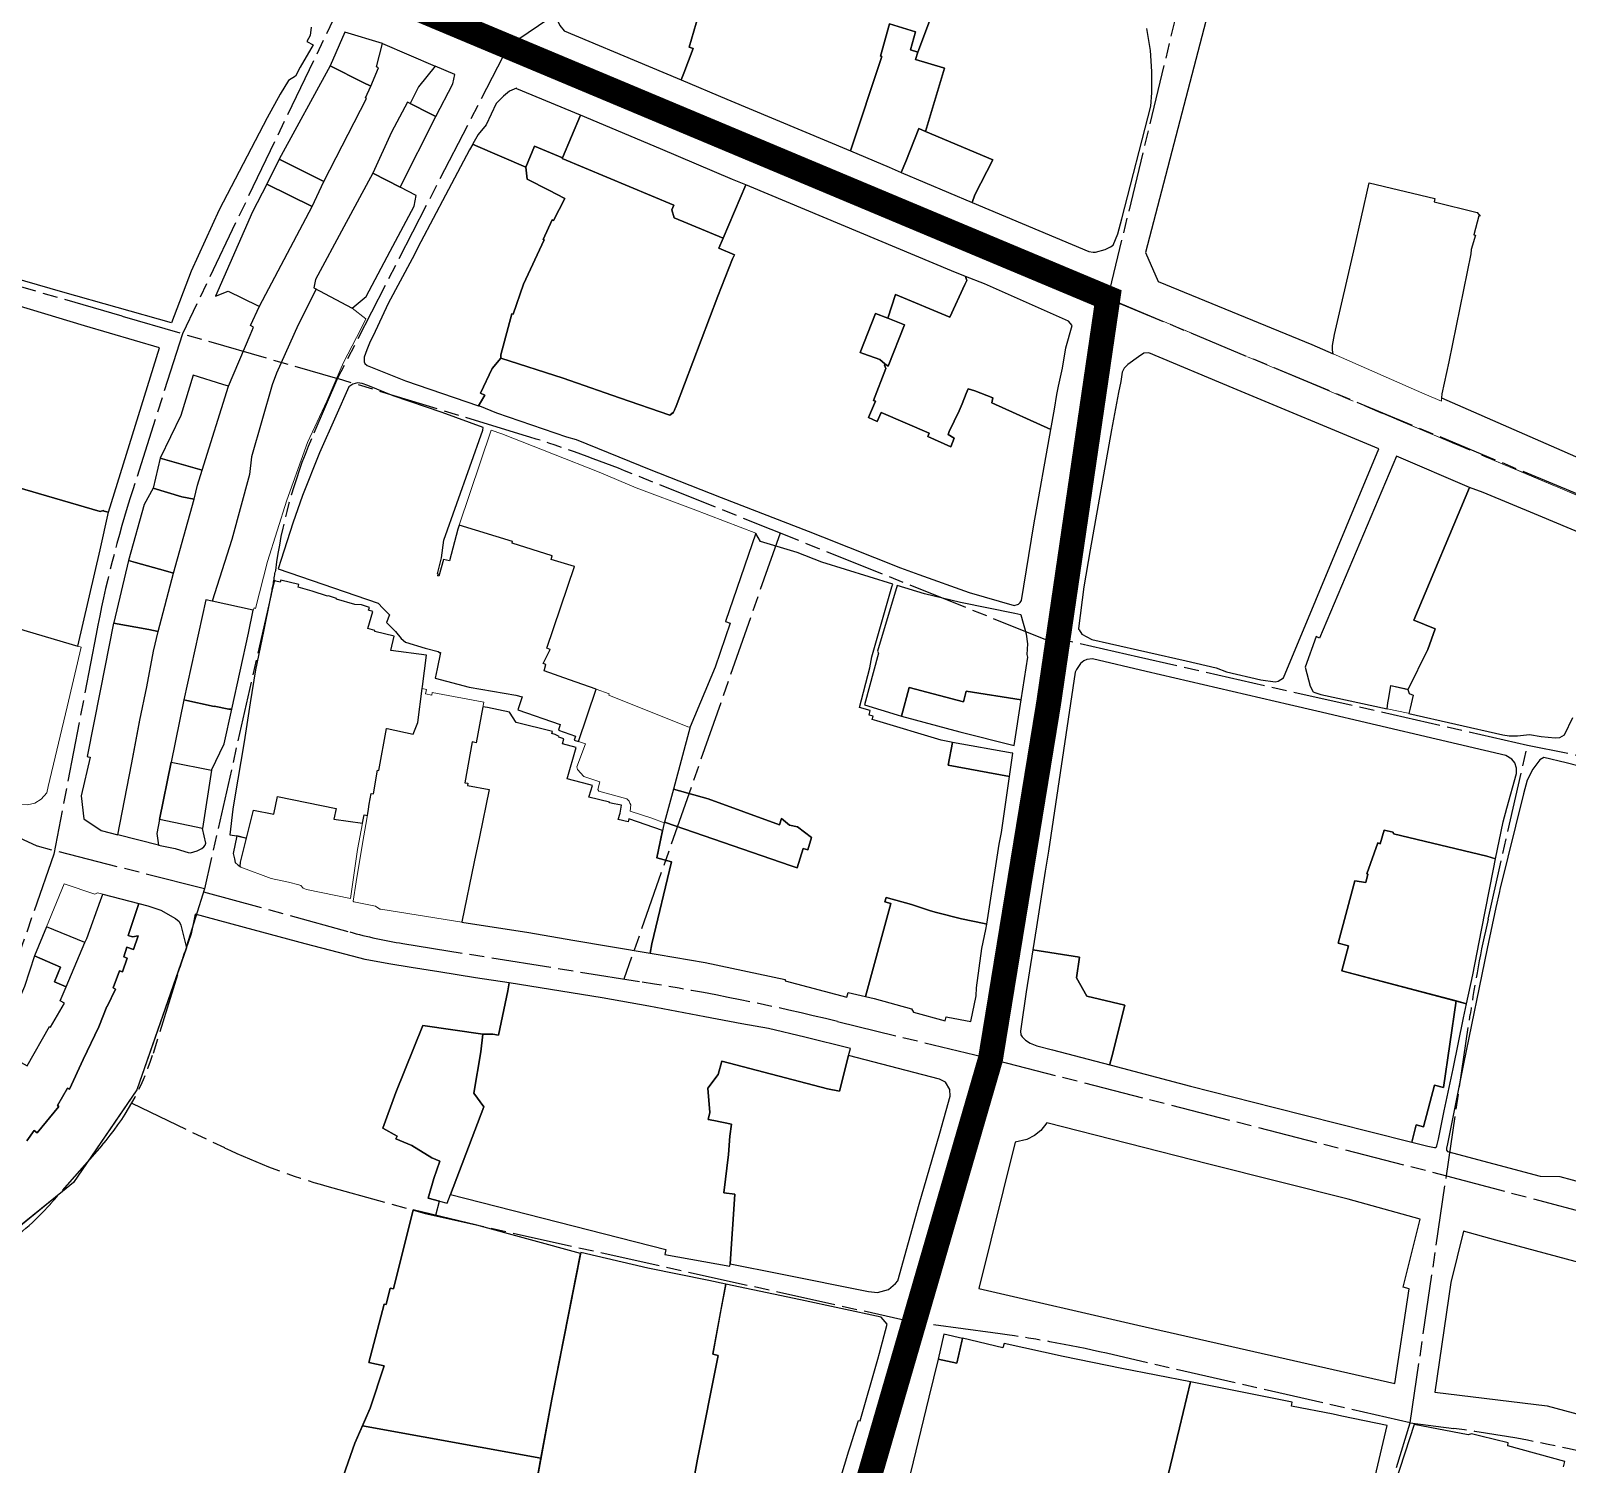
# Model space of a CAD drawing. Header units: millimetres. Extents: x 125232 to 134072, y 142885 to 152835.
# Drawn here: x 129604 to 130219, y 143461 to 144035 of the extents above; entities that cross this region are included whole.
import ezdxf

# ---------------------------------------------------------------- set-up
doc = ezdxf.new("R2010")
doc.units = ezdxf.units.MM
doc.linetypes.add('ACAD_ISO08W100', pattern=[36, 24, -3, 6, -3])
doc.linetypes.add('CENTER', pattern=[50.8, 31.75, -6.35, 6.35, -6.35])
for name, color, linetype in [('commerce', 10, 'Continuous'), ('commerce & office', 242, 'Continuous'), ('commerce and residence', 32, 'Continuous'), ('culture', 21, 'Continuous'), ('green & plaza', 80, 'Continuous'), ('hospital', 231, 'Continuous'), ('industry', 35, 'Continuous'), ('research & university', 30, 'Continuous'), ('reserve', 253, 'Continuous'), ('residence', 2, 'Continuous'), ('residence-bad', 41, 'Continuous'), ('water', 4, 'Continuous'), ('老城北中心线', 7, 'ACAD_ISO08W100')]:
    doc.layers.add(name, color=color, linetype=linetype)
for name, color, linetype, lineweight in [('government', 221, 'Continuous', 0), ('municipal utilities', 151, 'Continuous', 0), ('parking', 8, 'Continuous', 0), ('school', 31, 'Continuous', 0), ('super block', 6, 'CENTER', 0)]:
    doc.layers.add(name, color=color, linetype=linetype, lineweight=lineweight)

msp = doc.modelspace()

# ---------------------------------------------------------------- linework, layer by layer
at = {"layer": 'commerce'}
for points in [[(129738.2, 144007.68), (129737.77, 144007.93), (129739.86, 144012.7), (129736.82, 144014.16), (129723.69, 144020.72), (129703.17, 143983.4), (129721.14, 143974.4)], [(129823.81, 144000.99), (129798.43, 144011.63), (129798.26, 144011.78), (129795.39, 144010.7), (129792.98, 144008.66), (129790.15, 144005.63), (129786.04, 143997.19), (129782.84, 143993.3), (129780.76, 143989.48), (129780.82, 143989.4), (129781.84, 143988.92), (129802, 143980.14), (129805.51, 143988.66), (129816.63, 143984)], [(129716.42, 143964.49), (129698.29, 143973.41), (129692.5, 143962.27), (129677.74, 143928.52), (129682.72, 143930.51), (129694.56, 143924.81), (129695.34, 143924.52)], [(130143.57, 143867.36), (130085.25, 143891.71), (130051.53, 143905.8), (130049.52, 143905.72), (130047.33, 143904.27), (130043.04, 143901.11), (130041.55, 143899.63), (130040.77, 143898.06), (130040.28, 143894.3), (130039.36, 143890), (130036.54, 143874.97), (130027.91, 143826.98), (130025.43, 143812.16), (130023.3, 143795.42), (130023.29, 143795.21), (130023.54, 143794.86), (130024.6, 143793.14), (130028.59, 143791.07), (130035.65, 143789.43), (130066.4, 143782.52), (130078.44, 143779.66), (130082.6, 143778.08), (130096.35, 143774.92), (130102.02, 143774.13), (130103.25, 143774.28), (130105.37, 143775.69)], [(129682.97, 143892.5), (129680.69, 143893.2), (129668.83, 143896.89), (129663.78, 143880.67), (129655.6, 143863.69), (129672.42, 143858.88)], [(130166.11, 143795.28), (130157.52, 143798.7), (130179.94, 143851.86), (130150.58, 143864.43), (130119.8, 143791.59), (130118.45, 143792.16), (130114.09, 143779.91), (130116.08, 143772.29), (130117.3, 143770.01), (130117.94, 143769.81), (130120.33, 143768.99), (130146.85, 143763.29), (130147.23, 143765.59), (130147.52, 143767.67), (130148.42, 143772.65), (130155.28, 143771.05), (130163.14, 143787.05)], [(129669.14, 143847.24), (129664.29, 143848.2), (129652.8, 143851.61), (129649.16, 143845.15), (129642.92, 143822.7), (129645.71, 143821.91), (129657.65, 143818.53), (129660.86, 143817.62)], [(129638.58, 143712.8), (129644.02, 143740.96), (129645.12, 143746.52), (129647.41, 143758.7), (129650.15, 143772.04), (129652.91, 143786.32), (129654.8, 143794.29), (129651.02, 143795), (129636.91, 143797.56), (129631.58, 143770.5), (129626.31, 143744.13), (129626.7, 143744.05), (129627.53, 143743.89), (129623.87, 143728.36), (129625.05, 143719.18), (129631.94, 143714.49), (129638.57, 143712.73)], [(129617.25, 143645.43), (129615.52, 143646.25), (129617.93, 143651.88), (129613.27, 143653.85), (129615.71, 143659.82), (129605.21, 143664.27), (129601.26, 143652.01), (129597.1, 143642.39), (129591.73, 143633.26), (129586.87, 143626.34), (129587.15, 143626.2), (129591.96, 143623.75), (129592.82, 143622.99), (129595.93, 143621.37), (129599.96, 143621.63), (129602.23, 143620.32), (129611.25, 143636), (129611.62, 143635.81)]]:
    msp.add_lwpolyline(points, close=True, dxfattribs=at)
at = {"layer": 'commerce & office'}
msp.add_lwpolyline([(130000.37, 143766.87), (129978.33, 143770.38), (129977.2, 143766.01), (129955.45, 143771.79), (129952.45, 143760.31), (129975.76, 143754.06), (129997.51, 143748.58)], close=True, dxfattribs=at)
at = {"layer": 'commerce and residence'}
for points in [[(129765.73, 144020.68), (129759.01, 144012.38), (129755.62, 144005.69), (129763.81, 144001.55), (129765.89, 144000.5), (129772.75, 144013.51), (129773.58, 144017.27)], [(129740.75, 143977.75), (129729.09, 143956.27), (129717.81, 143935.25), (129717.03, 143931.85), (129732.41, 143923.78), (129737.99, 143928.36), (129747.64, 143946.49), (129757.27, 143964.54), (129758.06, 143968.86), (129751.67, 143972.16)], [(129953.61, 143917.09), (129946.91, 143919.67), (129941.98, 143921.56), (129935.91, 143906.01), (129937.4, 143905.47), (129943.69, 143903.13), (129945.81, 143901.47), (129947.1, 143900.46)], [(129673.82, 143806.91), (129665.02, 143766.85), (129677.18, 143764.18), (129677.22, 143764.38), (129682.99, 143763.17), (129684.21, 143763.12), (129690.9, 143793.59), (129692.86, 143802.73), (129676.43, 143806.34)], [(129665.02, 143766.85), (129659.98, 143741.87), (129676.15, 143738.63), (129681.19, 143749.27), (129684.21, 143763.12), (129682.99, 143763.17), (129677.22, 143764.38), (129677.18, 143764.18), (129666.19, 143766.59)]]:
    msp.add_lwpolyline(points, close=True, dxfattribs=at)
at = {"layer": 'culture'}
for points in [[(129969.63, 144019.82), (129969.29, 144019.93), (129958.09, 144023.31), (129958.99, 144026.28), (129956.05, 144027.19), (129958.02, 144034.36), (129947.59, 144037.6), (129944.02, 144024.7), (129944.51, 144024.5), (129931.98, 143986.68), (129947.42, 143980.2), (129952.35, 143978.09), (129954.21, 143982.47), (129959.35, 143995.62), (129962.08, 143994.47)], [(129823.91, 143545.16), (129782.33, 143556.43), (129756.82, 143562.64), (129749.02, 143530.96), (129747.6, 143531.22), (129746.03, 143524.71), (129745.3, 143524.86), (129739.14, 143501.41), (129745.26, 143500.15), (129739.7, 143483.11), (129736.61, 143476.12), (129808.05, 143463.1), (129812.36, 143486.74)]]:
    msp.add_lwpolyline(points, close=True, dxfattribs=at)
msp.add_lwpolyline([(129812.36, 143486.74), (129804.94, 143446.01), (129853.19, 143437.5), (129853.83, 143441.17), (129869.15, 143438.32), (129870.82, 143446.11), (129867.76, 143446.61), (129870.75, 143462.76), (129878.99, 143504.3), (129876.82, 143504.79), (129882.03, 143532.76), (129875.23, 143534.24), (129850.89, 143539.19), (129823.98, 143545.49), (129812.36, 143486.74)], dxfattribs=at)
at = {"layer": 'government'}
for points in [[(129557.47, 143743.64), (129557.7, 143743.87), (129561.8, 143758), (129575.41, 143802.45), (129602.36, 143794.37), (129623.96, 143787.9), (129618.31, 143764.02), (129610.73, 143732.13), (129610.14, 143729.57), (129607.94, 143727.1), (129605.31, 143725.5), (129602.47, 143724.8), (129599.3, 143724.93), (129593.06, 143727.69), (129589.4, 143729.3), (129586.07, 143731.86), (129578.74, 143734.68), (129573.48, 143736.31)], [(129787.3, 143730.9), (129778.61, 143732.57), (129778.79, 143733.43), (129777.58, 143733.64), (129780.5, 143749.98), (129782.1, 143749.69), (129785.18, 143765.95), (129764.51, 143769.81), (129764.33, 143768.78), (129761.87, 143769.25), (129762.2, 143771.05), (129760.46, 143771.38), (129758.71, 143757.77), (129756.93, 143753.17), (129746.48, 143755.33), (129746.22, 143755.39), (129743.14, 143738.59), (129742.6, 143738.68), (129740.95, 143729.17), (129740.1, 143729.34), (129739.27, 143725.03), (129738.94, 143723.09), (129737.91, 143716.97), (129736.74, 143710.12), (129733.98, 143693.98), (129732.81, 143686.23), (129733.09, 143685.94), (129741.81, 143684.26), (129743.56, 143683.07), (129743.93, 143683.01), (129776.35, 143677.87), (129781.24, 143701.99), (129783.39, 143711.97)], [(129631.67, 143686.55), (129632.54, 143688.99), (129630.42, 143689.53), (129629.43, 143688.96), (129617.08, 143693.17), (129610.1, 143675.99), (129614.56, 143674.17), (129614.84, 143674.05), (129622.05, 143671.1), (129625.41, 143669.72), (129626.24, 143671.33)]]:
    msp.add_lwpolyline(points, close=True, dxfattribs=at)
at = {"layer": 'green & plaza'}
for points in [[(129660.86, 143817.62), (129657.65, 143818.53), (129645.71, 143821.91), (129642.92, 143822.7), (129636.96, 143797.8), (129636.91, 143797.56), (129651.02, 143795), (129654.8, 143794.29)], [(129655.29, 143718.9), (129654.22, 143713.28), (129654.88, 143708.63), (129661.51, 143707.3), (129662, 143707.12), (129666.79, 143705.65), (129667.72, 143705.62), (129670.31, 143706.38), (129672.27, 143707.27), (129673.1, 143708), (129673.55, 143708.65), (129673.79, 143709.44), (129672.54, 143715.34)], [(129690.07, 143711.42), (129689.91, 143711.46), (129686.22, 143712.33), (129684.77, 143705.35), (129685.37, 143703.23), (129685.53, 143701.64), (129686.74, 143700.68), (129687.63, 143700.05), (129687.68, 143701.81)], [(130173.28, 143619.08), (130177.51, 143639.43), (130178.72, 143645.14), (130174.49, 143646.26), (130169.47, 143611.55), (130165.83, 143612.52), (130161.39, 143595.83), (130158.57, 143596.62), (130156.84, 143589.75), (130163.24, 143588.14), (130165.92, 143587.56), (130166.37, 143587.6), (130166.65, 143587.84), (130166.84, 143588.23), (130167.43, 143590.9), (130169.79, 143602.26)]]:
    msp.add_lwpolyline(points, close=True, dxfattribs=at)
at = {"layer": 'hospital'}
for points in [[(129871.18, 144041.08), (129871.04, 144041.93), (129868.02, 144058.76), (129864.8, 144057.99), (129850.08, 144054.49), (129836.79, 144051.33), (129825.29, 144046.69), (129820.18, 144044.29), (129814.76, 144039.26), (129814.7, 144038.99), (129815.6, 144036.91), (129817.36, 144034.75), (129851.13, 144020.6), (129864.14, 144015.15), (129865.25, 144017.8), (129869.05, 144027.66), (129867.41, 144028.25)], [(129548.74, 143939.76), (129531.25, 143871.52), (129631.53, 143842.33), (129632.83, 143842.66), (129633.04, 143842.45), (129634.85, 143842.06), (129655.35, 143907.81), (129625.29, 143916.7)]]:
    msp.add_lwpolyline(points, close=True, dxfattribs=at)
msp.add_lwpolyline([(129716.08, 144036.21), (129715.58, 144032.9), (129714.29, 144030.54), (129716.78, 144029.16), (129711.63, 144020.28), (129709.76, 144016.58), (129706.95, 144014.85), (129703.66, 144009.48), (129698.41, 144000), (129679.18, 143963.17), (129667.93, 143938.61), (129660.06, 143917.79), (129616.63, 143930.1), (129551.4, 143948.99)], dxfattribs=at)
at = {"layer": 'industry'}
msp.add_lwpolyline([(129878.91, 143928.47), (129884.75, 143943.44), (129885.51, 143945.12), (129879.25, 143947.78), (129880.98, 143951.81), (129861.44, 143959.96), (129860.42, 143963.09), (129861.2, 143964.93), (129816.51, 143983.7), (129816.63, 143984), (129805.51, 143988.66), (129802, 143980.14), (129802.55, 143975.44), (129811.25, 143970.96), (129817.62, 143967.67), (129813.05, 143958.79), (129812.49, 143959.08), (129808.87, 143951.25), (129809.32, 143951.04), (129801.11, 143933.39), (129796.9, 143921.33), (129796.42, 143921.48), (129791.93, 143905.04), (129792.04, 143903.72), (129816.94, 143895.66), (129819.61, 143894.72), (129839.5, 143887.77), (129859.64, 143880.93), (129861.06, 143881.96), (129862.2, 143884.43)], close=True, dxfattribs=at)
at = {"layer": 'municipal utilities'}
for points in [[(130157.34, 143768.72), (130155.76, 143769.35), (130155.21, 143771.07), (130148.42, 143772.65), (130147.52, 143767.67), (130147.23, 143765.59), (130146.85, 143763.29), (130155.28, 143761.47), (130155.57, 143761.4), (130156.05, 143763.46)], [(129867.82, 143755.86), (129866.88, 143756.1), (129835.19, 143768.72), (129835.39, 143769.3), (129830.14, 143771.13), (129823.06, 143750.18), (129825.82, 143749.24), (129822.4, 143740), (129822.67, 143739.02), (129825.23, 143736.18), (129831.62, 143733.98), (129830.84, 143730.95), (129831.16, 143730.32), (129842.39, 143727.27), (129843.32, 143726.29), (129843.69, 143725.44), (129843.97, 143724.74), (129843.72, 143722.23), (129852.47, 143719.4), (129857.4, 143717.58), (129857.45, 143717.83)]]:
    msp.add_lwpolyline(points, close=True, dxfattribs=at)
at = {"layer": 'parking'}
msp.add_lwpolyline([(129717.99, 143931.35), (129710.79, 143917.02), (129702.14, 143897.75), (129700.45, 143893.06), (129692.12, 143864.24), (129691.28, 143857.08), (129684.29, 143831.05), (129676.43, 143806.34), (129692.86, 143802.73), (129693.16, 143803.68), (129693.78, 143803.45), (129698.58, 143822.23), (129706.34, 143846.8), (129714.62, 143869.86), (129722.25, 143886.54), (129725.88, 143894.94), (129729.01, 143901.98), (129735.85, 143915.34), (129737.91, 143919.5), (129732.41, 143923.78)], close=True, dxfattribs=at)
at = {"layer": 'research & university'}
msp.add_lwpolyline([(129967.76, 143593.29), (129971.9, 143608.13), (129971.84, 143610.82), (129970.02, 143613.72), (129967.66, 143614.87), (129931.21, 143624.38), (129927.59, 143610.1), (129922.84, 143611.09), (129880.42, 143622.2), (129879.01, 143616.81), (129874.9, 143611.3), (129875.65, 143601.54), (129875.06, 143598.81), (129877.28, 143598.41), (129884.31, 143596.92), (129883.61, 143592.06), (129883.18, 143584.82), (129881.21, 143569.43), (129885.66, 143568.85), (129883.75, 143541.01), (129903.94, 143536.96), (129939.14, 143529.85), (129942.8, 143529.43), (129947.25, 143530.7), (129950.02, 143533.1), (129950.98, 143534.18), (129959.5, 143564.92)], close=True, dxfattribs=at)
at = {"layer": 'reserve'}
for points in [[(129947.59, 144037.6), (129958.02, 144034.36), (129956.05, 144027.19), (129958.99, 144026.28), (129966.05, 144045.13), (129954.35, 144083.52), (129943.78, 144079.63), (129933.47, 144076.36), (129921.75, 144072.89), (129905.99, 144068.31), (129894.37, 144065.05), (129879.4, 144061.47), (129868.02, 144058.76), (129871.04, 144041.93), (129871.18, 144041.08), (129867.41, 144028.25), (129869.05, 144027.66), (129865.25, 144017.8), (129864.14, 144015.15), (129882.52, 144007.45), (129931.98, 143986.68), (129944.51, 144024.5), (129944.02, 144024.7)], [(129744.56, 144029.76), (129729.54, 144034.27), (129723.69, 144020.72), (129736.82, 144014.16), (129739.86, 144012.7), (129743.01, 144019.93), (129742.22, 144020.36)]]:
    msp.add_lwpolyline(points, close=True, dxfattribs=at)
for points in [[(129966.05, 144045.13), (129958.99, 144026.28), (129958.09, 144023.31), (129969.29, 144019.93), (129969.63, 144019.82), (129962.08, 143994.47), (129989.05, 143983.17), (129981.73, 143969.05), (129980.7, 143966.03), (130027.38, 143946.38), (130029.14, 143946.1), (130030.15, 143946.11), (130033.95, 143947.26), (130036.11, 143948.27), (130037.16, 143948.99), (130039.1, 143953.49), (130040.65, 143959.51), (130052.29, 144004.6), (130052.61, 144010.03), (130052.71, 144018.54), (130052.13, 144026.93), (130050.63, 144035.8)], [(129719.58, 143429.52), (129733.52, 143469.14), (129739.7, 143483.11), (129745.26, 143500.15), (129739.14, 143501.41), (129745.3, 143524.86), (129746.03, 143524.71), (129747.6, 143531.22), (129749.02, 143530.96), (129756.82, 143562.64), (129765.94, 143560.42), (129767.39, 143566.06), (129762.82, 143567.31), (129765.1, 143575.21), (129767.61, 143582.03), (129764.41, 143583.37), (129756.28, 143588.35), (129749.96, 143590.99), (129750.43, 143592.11), (129744.66, 143595.31), (129749.98, 143609.56), (129760.68, 143636.41), (129784.77, 143632.97), (129788.81, 143632.93), (129791.05, 143632.49), (129794.72, 143650.34), (129795.31, 143653.49), (129781.88, 143655.56), (129767.19, 143657.9), (129756.1, 143659.7), (129747.08, 143661.13), (129737.68, 143662.89), (129727.02, 143665.64), (129713.61, 143669.19), (129692.74, 143674.72), (129669.52, 143681.03), (129667.95, 143673.1), (129646.26, 143610.61), (129620.79, 143573.56), (129578.41, 143539.02)], [(129602.1, 143590.26), (129605.1, 143594.35), (129606.36, 143593.44), (129615.03, 143603.99), (129614.45, 143604.38), (129618.4, 143611.39), (129619.3, 143610.93), (129624.73, 143622.76), (129630.94, 143635.93), (129634.19, 143644.05), (129634.36, 143643.99), (129637.67, 143651.02), (129636.7, 143651.55), (129639.23, 143658.32), (129640.42, 143657.92), (129642.4, 143663.42), (129640.95, 143663.94), (129642.21, 143667.73), (129644.86, 143666.89), (129646.72, 143672.36), (129644.41, 143671.92), (129642.68, 143672.51), (129647.01, 143685.29), (129650.55, 143684.38), (129655.83, 143682.61), (129661.75, 143679.31), (129663.12, 143678.12), (129663.86, 143676.67), (129666.14, 143667.5), (129646.26, 143610.61), (129637.64, 143598.07), (129620.79, 143573.56), (129616.4, 143569.98), (129598.91, 143555.73)]]:
    msp.add_lwpolyline(points, dxfattribs=at)
at = {"layer": 'residence'}
for points in [[(130087.27, 144088.41), (130050.18, 143946.04), (130055.24, 143934.44), (130116.73, 143909.16), (130125.24, 143905.42), (130125, 143906.9), (130125, 143908.71), (130125.85, 143913.16), (130133.55, 143946.69), (130139.65, 143973.91), (130166.02, 143967.67), (130165.73, 143966.29), (130182.98, 143962.04), (130184.13, 143960.61), (130183.56, 143960.76), (130181.64, 143953.09), (130182.34, 143952.92), (130180.59, 143947.2), (130180.47, 143945.47), (130171.57, 143902.24), (130168.83, 143889.36), (130168.68, 143887.86), (130235.12, 143858.77)], [(130240.98, 143826.67), (130207.54, 143840.64), (130185.32, 143849.92), (130179.94, 143851.86), (130157.52, 143798.7), (130166.11, 143795.28), (130163.14, 143787.05), (130155.24, 143770.98), (130155.76, 143769.35), (130157.34, 143768.72), (130156.05, 143763.46), (130155.57, 143761.4), (130193.26, 143752.79), (130195.79, 143752.49), (130199.14, 143752.49), (130203.96, 143752.91), (130208.6, 143752.2), (130214.21, 143751.59), (130216.04, 143751.81), (130217.91, 143752.82), (130221.32, 143759.76)], [(130235.7, 143737.26), (130218.52, 143741.66), (130209.69, 143743.77), (130208.03, 143742.76), (130205.26, 143739.05), (130202.95, 143734.72), (130201.49, 143729.23), (130192.03, 143690.87), (130191.85, 143690.06), (130190.43, 143683.71), (130186.89, 143667.31), (130177.51, 143621.05), (130171.08, 143589.03), (130170.62, 143587.28), (130170.64, 143586.47), (130171.06, 143585.97), (130208.14, 143576.12), (130216.11, 143575.91), (130245.68, 143567.93)], [(130142.14, 143455.78), (130146.91, 143476.18), (130128.77, 143479.95), (130125.28, 143480.71), (130108.53, 143483.91), (130108.88, 143485.53), (130068.21, 143493.77), (130063.76, 143475.34), (130059.24, 143456.49)]]:
    msp.add_lwpolyline(points, dxfattribs=at)
for points in [[(129855.86, 143987.55), (129823.81, 144000.99), (129816.63, 143984), (129816.56, 143983.68), (129861.2, 143964.93), (129860.42, 143963.09), (129861.44, 143959.96), (129880.98, 143951.81), (129890.14, 143973.08), (129884.79, 143975.2)], [(129962.08, 143994.47), (129959.35, 143995.62), (129954.21, 143982.47), (129952.35, 143978.09), (129980.7, 143966.03), (129981.73, 143969.05), (129989.05, 143983.17)], [(129809.32, 143951.04), (129808.87, 143951.25), (129812.49, 143959.08), (129813.05, 143958.79), (129817.62, 143967.67), (129811.25, 143970.96), (129802.55, 143975.44), (129802, 143980.14), (129781.84, 143988.92), (129780.74, 143989.44), (129779.47, 143987.12), (129769.85, 143969.02), (129759.91, 143950.29), (129756.51, 143943.47), (129746.87, 143925.59), (129740.82, 143912.69), (129739.69, 143910.39), (129738.29, 143907.04), (129737.19, 143904.12), (129737.23, 143902.28), (129737.57, 143901.62), (129738.5, 143900.75), (129753.79, 143894.64), (129783.04, 143884.66), (129783.88, 143885.98), (129785.59, 143888.86), (129783.78, 143889.73), (129788.46, 143899.54), (129792.04, 143903.72), (129791.93, 143905.04), (129796.42, 143921.48), (129796.9, 143921.33), (129801.11, 143933.39)], [(129942.01, 143886.46), (129941.2, 143886.8), (129946.15, 143899.53), (129945.59, 143900.89), (129945.81, 143901.47), (129943.69, 143903.13), (129937.4, 143905.47), (129935.91, 143906.01), (129941.98, 143921.56), (129946.91, 143919.67), (129950.08, 143929.23), (129971.73, 143920.12), (129977.74, 143933.23), (129978.53, 143934.78), (129977.99, 143936.46), (129972.42, 143938.68), (129891.72, 143972.45), (129890.14, 143973.08), (129880.98, 143951.81), (129879.25, 143947.78), (129885.51, 143945.12), (129884.75, 143943.44), (129878.91, 143928.47), (129862.2, 143884.43), (129861.09, 143882.03), (129861.18, 143882.05), (129859.64, 143880.93), (129839.5, 143887.77), (129819.61, 143894.72), (129816.94, 143895.66), (129792.04, 143903.72), (129788.46, 143899.54), (129783.78, 143889.73), (129785.59, 143888.86), (129783.88, 143885.98), (129783.04, 143884.66), (129783.39, 143884.55), (129790.27, 143881.78), (129818.21, 143872.24), (129822.09, 143871.06), (129852.09, 143858.99), (129855.16, 143857.77), (129880.19, 143847.88), (129914.99, 143834.36), (129920.75, 143832.11), (129952.05, 143819.69), (129959.38, 143817.07), (129979.56, 143809.85), (129997.51, 143804.67), (129999.26, 143805.11), (130000, 143805.8), (130000.48, 143806.58), (130005.45, 143836.88), (130012.23, 143875.13), (129988.65, 143885.79), (129988.99, 143887.79), (129981.84, 143890.59), (129979.13, 143891.36), (129978.37, 143889.58), (129976.71, 143885.39), (129975.45, 143882.67), (129971.56, 143874.34), (129971.15, 143873.13), (129973.56, 143871.7), (129972.2, 143868.22), (129962.96, 143872.29), (129963.53, 143873.68), (129944.27, 143881.92), (129942.62, 143878.34), (129939.25, 143879.89)], [(130018.29, 143907.85), (130020.76, 143916.74), (130019.28, 143918.56), (129985.65, 143933.41), (129977.99, 143936.46), (129978.53, 143934.78), (129977.74, 143933.23), (129971.73, 143920.12), (129950.08, 143929.23), (129946.91, 143919.67), (129953.61, 143917.09), (129947.1, 143900.46), (129945.81, 143901.47), (129945.59, 143900.89), (129946.15, 143899.53), (129941.2, 143886.8), (129942.01, 143886.46), (129939.25, 143879.89), (129942.62, 143878.34), (129944.27, 143881.92), (129963.53, 143873.68), (129962.96, 143872.29), (129972.2, 143868.22), (129973.56, 143871.7), (129971.15, 143873.13), (129971.56, 143874.34), (129975.45, 143882.67), (129976.71, 143885.39), (129978.37, 143889.58), (129979.13, 143891.36), (129981.84, 143890.59), (129988.99, 143887.79), (129988.65, 143885.79), (130012.23, 143875.13), (130013.69, 143883.33), (130014.63, 143889.09), (130015.23, 143892.42), (130016.87, 143899.74)], [(129631.57, 143826.87), (129634.85, 143842.06), (129633.04, 143842.45), (129632.83, 143842.66), (129631.53, 143842.33), (129531.25, 143871.52), (129531.17, 143871.28), (129506.61, 143771.69), (129544.05, 143754.72), (129557.47, 143743.64), (129557.7, 143743.87), (129561.8, 143758), (129575.41, 143802.45), (129602.36, 143794.37), (129622.62, 143788.3)], [(130133.96, 143694.3), (130138.36, 143693.75), (130139.17, 143697.08), (130138.73, 143697.22), (130143.23, 143709.52), (130144.06, 143709.21), (130145.76, 143714.67), (130149.25, 143713.87), (130149.38, 143713.23), (130186.83, 143704.19), (130190.29, 143703.17), (130193.41, 143717.93), (130194.82, 143723.5), (130198.63, 143737.34), (130198.7, 143739.51), (130197.97, 143741.64), (130196.79, 143743.14), (130194.46, 143744.59), (130166.55, 143751.07), (130118.68, 143762.29), (130107.81, 143764.86), (130050.45, 143778.14), (130028.84, 143783.23), (130026.7, 143783), (130025.44, 143782.44), (130024.14, 143781.39), (130022.54, 143778.94), (130021.98, 143777.9), (130011.24, 143706.26), (130009.92, 143698.17), (130006.46, 143675.97), (130005.02, 143666.76), (130023.75, 143663.83), (130022.55, 143655.58), (130026.6, 143648.19), (130041.85, 143644.54), (130036.59, 143623.93), (130035.81, 143621), (130035.84, 143620.62), (130036.4, 143620.47), (130068.2, 143612.14), (130101.85, 143603.53), (130139.87, 143594.01), (130156.84, 143589.75), (130158.57, 143596.62), (130161.39, 143595.83), (130165.83, 143612.52), (130169.47, 143611.55), (130174.49, 143646.26), (130128.73, 143658.34), (130131.42, 143668.3), (130127.32, 143669.35)], [(129997.06, 143745.45), (129996.72, 143745.45), (129972.83, 143749.81), (129971.16, 143740.67), (129995.7, 143736.09), (129995.71, 143736.09)], [(129874.96, 143727.17), (129861.06, 143731.07), (129857.45, 143717.83), (129908.25, 143700.33), (129910.7, 143699.58), (129913.07, 143707.36), (129914.87, 143706.81), (129916.37, 143711.73), (129910.74, 143715.94), (129907.53, 143716.67), (129904.37, 143719.35), (129903.59, 143716.79)], [(130184.63, 143674.61), (130189.42, 143699.03), (130190.29, 143703.17), (130186.83, 143704.19), (130149.38, 143713.23), (130149.25, 143713.87), (130145.76, 143714.67), (130144.06, 143709.21), (130143.23, 143709.52), (130138.73, 143697.22), (130139.17, 143697.08), (130138.36, 143693.75), (130133.96, 143694.3), (130127.32, 143669.35), (130131.42, 143668.3), (130128.73, 143658.34), (130178.72, 143645.14), (130181.16, 143656.72)], [(130041.85, 143644.54), (130026.6, 143648.19), (130022.55, 143655.58), (130023.75, 143663.83), (130005.02, 143666.76), (130002.39, 143649.92), (130000.17, 143635.09), (130000.12, 143634.14), (130000.27, 143632.73), (130000.69, 143631.84), (130002.03, 143630.52), (130003.92, 143629.34), (130006.63, 143628.33), (130012.86, 143626.66), (130035.84, 143620.62), (130035.81, 143621), (130036.59, 143623.93)], [(129874.9, 143611.3), (129879.01, 143616.81), (129880.42, 143622.2), (129922.84, 143611.09), (129927.59, 143610.1), (129931.21, 143624.38), (129931.95, 143627.23), (129913.66, 143631.72), (129899.21, 143635.19), (129888.49, 143637.12), (129873.65, 143639.9), (129851.29, 143644.22), (129832.6, 143647.54), (129795.31, 143653.49), (129794.72, 143650.34), (129791.05, 143632.49), (129788.81, 143632.93), (129784.77, 143632.97), (129783.98, 143625.86), (129781.18, 143609.34), (129785.23, 143603.82), (129771.82, 143568.67), (129858.09, 143546.66), (129857.68, 143544.74), (129883.69, 143540.04), (129883.75, 143541.01), (129885.66, 143568.85), (129881.21, 143569.43), (129883.18, 143584.82), (129883.61, 143592.06), (129884.31, 143596.92), (129877.28, 143598.41), (129875.06, 143598.81), (129875.65, 143601.54)], [(130160.08, 143558.87), (130131.23, 143566.87), (130075.47, 143580.83), (130010.62, 143597.39), (130008.16, 143594.39), (130005.71, 143592.43), (130002.64, 143590.81), (129997.89, 143589.7), (129983.36, 143531.11), (130047.12, 143516.39), (130149.95, 143493.1), (130155.78, 143530.93), (130153.31, 143531.58)], [(130303, 143521.43), (130250.63, 143535.55), (130250.43, 143534.29), (130190.4, 143550.47), (130177.52, 143554.04), (130172.37, 143533.51), (130165.99, 143489.59), (130210.99, 143484.06), (130286.84, 143463.7)]]:
    msp.add_lwpolyline(points, close=True, dxfattribs=at)
at = {"layer": 'residence-bad'}
for points in [[(129765.89, 144000.5), (129763.81, 144001.55), (129755.62, 144005.69), (129754.61, 144006.21), (129748.17, 143994.26), (129740.75, 143977.75), (129751.67, 143972.16)], [(129703.17, 143983.4), (129698.29, 143973.41), (129716.42, 143964.49), (129721.14, 143974.4)], [(129821.52, 143820.32), (129812.09, 143823), (129812.56, 143824.51), (129796.47, 143829.62), (129796.67, 143830.25), (129775.3, 143836.78), (129774.73, 143835.18), (129771.45, 143822.58), (129768.99, 143823), (129767.2, 143816.45), (129766.78, 143816.56), (129766.93, 143817.29), (129766.6, 143817.36), (129768.2, 143823.74), (129769.12, 143830.79), (129784.81, 143874.81), (129784.96, 143875.97), (129768.51, 143881.88), (129748.89, 143888.62), (129738.65, 143892.74), (129736.51, 143893.59), (129734.62, 143893.8), (129732.65, 143893.34), (129731.08, 143892.22), (129725.87, 143880.45), (129719.39, 143865.81), (129712.53, 143848.74), (129708.64, 143837.55), (129704.07, 143823.09), (129702.87, 143819.27), (129742.88, 143805.57), (129744.71, 143803.61), (129747.4, 143800.94), (129746.21, 143797.77), (129749.81, 143794.19), (129752.07, 143791.36), (129753.84, 143789.9), (129761.68, 143787.55), (129766.92, 143786.16), (129767.45, 143785.84), (129767.76, 143785.78), (129766.5, 143779.22), (129765.64, 143775.49), (129779.28, 143771.95), (129797.96, 143768.78), (129800.56, 143768), (129798.79, 143762.81), (129815.8, 143757.04), (129815.04, 143754.72), (129821.9, 143752.31), (129821.35, 143750.74), (129823.05, 143750.16), (129830.14, 143771.12), (129830.13, 143771.13), (129819.43, 143774.85), (129809.38, 143778.42), (129809.96, 143780.96), (129808.91, 143781.42), (129811.69, 143787.07), (129810.33, 143787.55)], [(129672.42, 143858.88), (129655.6, 143863.69), (129652.8, 143851.61), (129664.29, 143848.2), (129669.14, 143847.24), (129670.53, 143852.89)], [(129948.09, 143685.24), (129945.79, 143686), (129946.22, 143687.69), (129956.45, 143684.86), (129964.03, 143682.34), (129966.48, 143681.64), (129976.48, 143679.11), (129985.46, 143677.25), (129986.58, 143677.05), (129991.54, 143709), (129992.49, 143713.76), (129995.71, 143736.09), (129971.16, 143740.67), (129972.83, 143749.81), (129972.32, 143749.91), (129968.35, 143750.72), (129942.54, 143758.44), (129940.67, 143758.97), (129941.01, 143760.27), (129939.41, 143760.76), (129939.92, 143762.57), (129935.57, 143763.75), (129939.76, 143779.63), (129940.58, 143784.02), (129948.53, 143812.15), (129948.89, 143813.23), (129920.57, 143821.96), (129910.7, 143825.88), (129895.96, 143830.33), (129894.1, 143833.53), (129894.07, 143833.55), (129881.99, 143798.18), (129883.87, 143797.61), (129877.87, 143779.9), (129867.85, 143755.98), (129861.06, 143731.07), (129874.96, 143727.17), (129903.59, 143716.79), (129904.37, 143719.35), (129907.53, 143716.67), (129910.74, 143715.94), (129916.37, 143711.73), (129914.87, 143706.81), (129913.07, 143707.36), (129910.7, 143699.58), (129908.25, 143700.33), (129857.45, 143717.83), (129857.4, 143717.58), (129854.39, 143703.53), (129860.34, 143701.92), (129852.39, 143669.17), (129851.76, 143665.44), (129852.61, 143665.3), (129855.02, 143664.92), (129873.81, 143661.65), (129905.9, 143654.81), (129905.81, 143654.37), (129930.51, 143647.78), (129931.01, 143649.62), (129937.94, 143648)], [(129746.22, 143755.39), (129746.48, 143755.33), (129756.93, 143753.17), (129758.71, 143757.77), (129760.46, 143771.38), (129760.56, 143772.22), (129762.27, 143784.76), (129747.92, 143786.61), (129749.27, 143792.37), (129741.47, 143794.27), (129741.55, 143794.57), (129738.71, 143795.39), (129740.69, 143802.21), (129738.99, 143802.73), (129739.35, 143803.88), (129736.19, 143804.84), (129733.55, 143805.01), (129726.15, 143807.19), (129726.22, 143807.42), (129722.99, 143808.45), (129722.6, 143808.44), (129716.36, 143810.42), (129710.76, 143812.04), (129711.02, 143812.99), (129703.89, 143814.84), (129703.67, 143813.98), (129701.93, 143814.43), (129701.4, 143814.6), (129700.62, 143812.13), (129699.62, 143807.44), (129696.89, 143794.28), (129693.69, 143778.83), (129691.54, 143765.71), (129689.22, 143750), (129685.3, 143727.26), (129684.72, 143723.1), (129683.45, 143712.74), (129686.22, 143712.33), (129690.07, 143711.42), (129692.87, 143722.67), (129701.01, 143721), (129702.48, 143728.09), (129726.03, 143723.28), (129725.16, 143719.03), (129736.62, 143717.45), (129737.22, 143720.79), (129738.52, 143720.56), (129738.94, 143723.09), (129739.27, 143725.03), (129740.1, 143729.34), (129740.95, 143729.17), (129742.6, 143738.68), (129743.14, 143738.59)], [(130002.95, 143783.99), (130002.7, 143785.08), (130003.04, 143789.29), (130002.53, 143793.21), (130000.38, 143800.79), (130000.16, 143800.92), (129997.75, 143801.47), (129976.1, 143805.8), (129961.67, 143809.31), (129950.72, 143812.67), (129942.81, 143786.32), (129943.25, 143785.56), (129937.67, 143764.8), (129950.68, 143760.82), (129952.45, 143760.31), (129955.45, 143771.79), (129977.2, 143766.01), (129978.33, 143770.38), (130000.37, 143766.87)], [(129856.75, 143714.53), (129843.26, 143719.22), (129842.96, 143717.95), (129838.93, 143718.9), (129839.73, 143721.43), (129840.36, 143724.61), (129837.34, 143725.21), (129835.46, 143725.58), (129835.51, 143725.75), (129835.55, 143725.9), (129827.25, 143727.86), (129827.34, 143728.23), (129827.34, 143728.23), (129828.64, 143732.49), (129827.21, 143732.93), (129818.55, 143735.27), (129822.15, 143747.77), (129816.63, 143749.17), (129817.19, 143751.25), (129815.19, 143751.85), (129815.36, 143752.2), (129813.69, 143753), (129812.43, 143753.31), (129812.64, 143754.14), (129798.07, 143757.76), (129795.43, 143761.92), (129786.61, 143763.8), (129784.82, 143764.01), (129782.1, 143749.69), (129780.5, 143749.98), (129777.58, 143733.64), (129778.79, 143733.43), (129778.61, 143732.57), (129787.3, 143730.9), (129783.39, 143711.97), (129781.24, 143701.99), (129776.36, 143677.9), (129776.36, 143677.87), (129803.24, 143673.62), (129820.8, 143670.66), (129851.76, 143665.44), (129852.39, 143669.17), (129860.34, 143701.92), (129854.39, 143703.53)], [(129672.54, 143715.34), (129655.29, 143718.9), (129659.98, 143741.87), (129676.15, 143738.63)], [(129986.24, 143674.85), (129986.58, 143677.05), (129985.46, 143677.25), (129976.48, 143679.11), (129966.48, 143681.64), (129964.03, 143682.34), (129956.45, 143684.86), (129946.22, 143687.69), (129945.79, 143686), (129948.09, 143685.24), (129937.94, 143648), (129941.48, 143647.18), (129956.45, 143643.12), (129957.17, 143641.8), (129969.87, 143638.28), (129970.27, 143639.92), (129970.97, 143639.79), (129980.18, 143638.09), (129982.28, 143648.35), (129982.46, 143651.49), (129984.6, 143667.26)], [(129625.41, 143669.72), (129610.1, 143675.99), (129605.21, 143664.27), (129615.71, 143659.82), (129613.27, 143653.85), (129617.93, 143651.88)], [(129781.18, 143609.34), (129783.98, 143625.86), (129784.77, 143632.97), (129760.68, 143636.41), (129749.98, 143609.56), (129744.66, 143595.31), (129750.43, 143592.11), (129749.96, 143590.99), (129756.28, 143588.35), (129764.41, 143583.37), (129767.61, 143582.03), (129765.1, 143575.21), (129762.82, 143567.31), (129767.39, 143566.06), (129770.48, 143565.22), (129771.82, 143568.67), (129785.23, 143603.82)], [(129976.79, 143511.1), (129969.36, 143512.82), (129967.16, 143502.79), (129974.54, 143501.15)]]:
    msp.add_lwpolyline(points, close=True, dxfattribs=at)
for points in [[(129931.31, 143466.04), (129931.81, 143467.69), (129935.14, 143478.22), (129935.82, 143478.1), (129942.94, 143502.79), (129943.65, 143505.2), (129946.63, 143516.78), (129944.32, 143519.59), (129911.93, 143526.53), (129882.03, 143532.76), (129880.13, 143522.54), (129876.82, 143504.79), (129878.99, 143504.3), (129870.75, 143462.76), (129867.76, 143446.61)], [(130059.24, 143456.49), (130063.76, 143475.34), (130068.21, 143493.77), (130040.6, 143499.07), (130017.1, 143503.84), (129993.54, 143509.03), (129993.04, 143507.28), (129976.8, 143511.15), (129974.54, 143501.15), (129967.16, 143502.79), (129963.36, 143487.59), (129953.83, 143448.48)], [(129804.94, 143446.01), (129808.05, 143463.1), (129736.61, 143476.12), (129733.52, 143469.14), (129719.58, 143429.52)], [(130217.51, 143459.64), (130218.04, 143461.76), (130195.28, 143468.12), (130195.4, 143469.23), (130184.46, 143471.94), (130180.7, 143472.88), (130179.35, 143472.53), (130157.68, 143476.57), (130150.13, 143453.3)], [(129925.66, 143447.52), (129931.31, 143466.04)]]:
    msp.add_lwpolyline(points, dxfattribs=at)
at = {"layer": 'school'}
for points in [[(130180.47, 143945.47), (130180.59, 143947.2), (130182.34, 143952.92), (130181.64, 143953.09), (130183.56, 143960.76), (130184.13, 143960.61), (130182.98, 143962.04), (130165.73, 143966.29), (130166.02, 143967.67), (130139.65, 143973.91), (130133.55, 143946.69), (130125.85, 143913.16), (130125, 143908.71), (130125, 143906.9), (130125.24, 143905.42), (130162.03, 143889.23), (130168.66, 143886.46), (130168.68, 143887.86), (130168.83, 143889.36), (130171.57, 143902.24)], [(129883.87, 143797.61), (129881.99, 143798.18), (129894.07, 143833.55), (129868.99, 143843.28), (129846.16, 143851.78), (129831.34, 143858.06), (129813.1, 143865.2), (129792.31, 143873.33), (129788.07, 143874.85), (129775.3, 143836.78), (129796.67, 143830.25), (129796.47, 143829.62), (129812.56, 143824.51), (129812.09, 143823), (129821.52, 143820.32), (129810.33, 143787.55), (129811.69, 143787.07), (129808.91, 143781.42), (129809.96, 143780.96), (129809.38, 143778.42), (129819.43, 143774.85), (129830.14, 143771.13), (129830.14, 143771.13), (129835.39, 143769.3), (129835.19, 143768.72), (129866.88, 143756.1), (129867.8, 143755.86), (129877.87, 143779.9)], [(129734.53, 143706.93), (129736.62, 143717.45), (129725.16, 143719.03), (129726.03, 143723.28), (129702.48, 143728.09), (129701.01, 143721), (129692.87, 143722.67), (129687.68, 143701.81), (129687.63, 143700.05), (129687.86, 143699.89), (129699.95, 143695.25), (129707, 143693.8), (129711.02, 143692.82), (129711.86, 143692.47), (129712.76, 143691.45), (129714.18, 143690.89), (129731.76, 143687.31)]]:
    msp.add_lwpolyline(points, close=True, dxfattribs=at)
at = {"layer": 'super block', "const_width": 10}
msp.add_lwpolyline([(129988.07, 143623.08), (130011.33, 143765.44), (130035.08, 143927.77), (129730.8, 144055.33), (129527.4, 144140.6), (129515.72, 144095.65), (129410.91, 143662.21), (129445.45, 143551.32), (129445.45, 143528.4), (129417.69, 143410.16), (129465.71, 143393.18), (129511.21, 143377.24), (129576.68, 143353.55), (129691.77, 143315.32), (129867.51, 143260.73), (129872.99, 143258.75), (129939.37, 143455.22)], close=True, dxfattribs=at)
at = {"layer": 'super block'}
for points in [[(129730.8, 144055.33), (130034.93, 143927.83), (130057.13, 143918.52), (130354.42, 143793.51), (130380.69, 143866.78), (130404.99, 143936.45), (130415.38, 143984.09), (130416.6, 144025.38), (130413.89, 144093.98)], [(130607.39, 143686.69), (130364.45, 143789.29), (130354.42, 143793.51), (130057.13, 143918.52), (130035.08, 143927.77), (130011.33, 143765.44), (129988.07, 143623.08), (129939.37, 143455.22), (129872.99, 143258.75), (129942.04, 143233.85), (130010.07, 143200.51), (130078.35, 143141.4), (130136.2, 143039.44), (130149.69, 143017.32), (130148.4, 143006.44), (130192.74, 142975.14), (130354.83, 142977.19), (130416.38, 142960.18), (130528.73, 142943.36), (130538.88, 142959.33), (130557.05, 143040.66), (130543.75, 143043.9), (130561.34, 143116.11)], [(130035.06, 143927.64), (130011.33, 143765.44), (129988.07, 143623.08), (129939.37, 143455.22), (129873.09, 143259.04)]]:
    msp.add_lwpolyline(points, dxfattribs=at)
at = {"layer": 'water'}
msp.add_lwpolyline([(129654.88, 143708.63), (129638.57, 143712.73), (129638.58, 143712.8), (129644.02, 143740.96), (129647.41, 143758.7), (129650.15, 143772.04), (129652.91, 143786.32), (129654.8, 143794.29), (129660.86, 143817.62), (129669.14, 143847.24), (129670.53, 143852.89), (129672.42, 143858.88), (129682.97, 143892.5), (129691.54, 143912.95), (129692.98, 143916.17), (129691.68, 143916.75), (129695.34, 143924.52), (129716.42, 143964.49), (129721.14, 143974.4), (129738.2, 144007.68), (129737.77, 144007.93), (129739.86, 144012.7), (129743.01, 144019.93), (129742.22, 144020.36), (129744.56, 144029.76), (129765.73, 144020.68), (129759.01, 144012.38), (129755.62, 144005.69), (129754.61, 144006.21), (129748.17, 143994.26), (129740.75, 143977.75), (129729.09, 143956.27), (129717.81, 143935.25), (129717.03, 143931.85), (129717.99, 143931.35), (129710.79, 143917.02), (129702.14, 143897.75), (129700.45, 143893.06), (129692.12, 143864.24), (129691.28, 143857.08), (129684.29, 143831.05), (129676.43, 143806.34), (129673.82, 143806.91), (129665.02, 143766.85), (129659.98, 143741.87), (129655.29, 143718.9), (129654.22, 143713.28)], close=True, dxfattribs=at)
msp.add_lwpolyline([(129602.23, 143620.32), (129611.25, 143636), (129611.62, 143635.81), (129617.25, 143645.43), (129615.52, 143646.25), (129617.93, 143651.88), (129625.41, 143669.72), (129626.24, 143671.33), (129631.67, 143686.55), (129632.54, 143688.99), (129647.01, 143685.29), (129642.68, 143672.51), (129644.41, 143671.92), (129646.72, 143672.36), (129644.86, 143666.89), (129642.21, 143667.73), (129640.95, 143663.94), (129642.4, 143663.42), (129640.42, 143657.92), (129639.23, 143658.32), (129636.7, 143651.55), (129637.67, 143651.02), (129634.36, 143643.99), (129634.19, 143644.05), (129630.94, 143635.93), (129624.73, 143622.76), (129619.3, 143610.93), (129618.4, 143611.39), (129614.45, 143604.38), (129615.03, 143603.99), (129606.36, 143593.44), (129605.1, 143594.35), (129602.1, 143590.26)], dxfattribs=at)
at = {"layer": '老城北中心线', "linetype": 'ACAD_ISO08W100', "lineweight": 25}
for p, q in [((130035.06, 143927.64), (130067.82, 144062.98)), ((129732.51, 144055.23), (129664.5, 143913.5)), ((129839.46, 144010.13), (129732.51, 144055.23)), ((129795.05, 144028.85), (129823.7, 144048.29)), ((129795.05, 144028.85), (129726.58, 143895.7)), ((130035.06, 143927.64), (129839.46, 144010.13)), ((129640.39, 143920.48), (129573, 143940)), ((130035.53, 143927.44), (130011.6, 143790.42)), ((130035.06, 143927.64), (130300.89, 143816.89)), ((129640.39, 143920.48), (129726.51, 143895.54)), ((129664.5, 143913.5), (129644.57, 143850.95)), ((129726.58, 143895.7), (129716.16, 143871.43)), ((129800.98, 143872.89), (129726.51, 143895.54)), ((130011.6, 143790.42), (129841.55, 143858.61)), ((129903.82, 143833.64), (129841.28, 143655.02)), ((129701.68, 143818.71), (129701.6, 143818.06)), ((129699.98, 143809.01), (129673.25, 143691.1)), ((129629.88, 143793.17), (129613, 143705)), ((130015.33, 143791.23), (129989.2, 143622.8)), ((130015.33, 143791.23), (130008.52, 143747.29)), ((130047.38, 143783.96), (130011.88, 143792.02)), ((130203.14, 143748.61), (130047.38, 143783.96)), ((130187.29, 143679.01), (130203.14, 143748.61)), ((130254.59, 143738.19), (130203.14, 143748.61)), ((129606.29, 143708.22), (129581.47, 143719.62)), ((129613, 143705), (129596.07, 143656.57)), ((129673.26, 143691.13), (129606.29, 143708.22)), ((129673.25, 143691.1), (129652.48, 143624.57)), ((129672.91, 143690.02), (129731.47, 143673.9)), ((129752.78, 143669.26), (129848.6, 143653.84)), ((129752.78, 143669.26), (129848.6, 143653.84)), ((129926.77, 143638.04), (129990.77, 143622.42)), ((130170.65, 143576.26), (130180.14, 143640.77)), ((129954.07, 143503.62), (129988.07, 143623.08)), ((129990.77, 143622.42), (130170.65, 143576.26)), ((129990.77, 143622.42), (130170.65, 143576.26)), ((129644.16, 143605.31), (129681.29, 143587.5)), ((129632.19, 143588.42), (129611.57, 143564.92)), ((130156.17, 143477.25), (130170.65, 143576.26)), ((130170.65, 143576.26), (130361.13, 143525.55)), ((129722.31, 143572.07), (129761.72, 143561.09)), ((129722.31, 143572.07), (129761.72, 143561.09)), ((129761.72, 143561.09), (129958.07, 143517.51)), ((129761.72, 143561.09), (129958.07, 143517.51)), ((129989.03, 143513.37), (129958.07, 143517.51)), ((129916.08, 143378.53), (129954.07, 143503.62)), ((130156.17, 143477.25), (130034.48, 143505.14)), ((130139.9, 143424.98), (130156.17, 143477.25)), ((130156.17, 143477.25), (130173.61, 143475.01))]:
    msp.add_line(p, q, dxfattribs=at)
for points in [[(129848.6, 143653.84), (129848.6, 143653.84)], [(129926.77, 143638.04), (129926.77, 143638.04)]]:
    msp.add_lwpolyline(points, dxfattribs=at)
for centre, radius, start, end in [((129899.97, 143792.59), 200, 156.78518, 172.49732), ((129655.46, 143394.53), 500, 68.14994, 73.07964), ((130120.96, 143699.13), 500, 162.32389, 169.15969), ((129602.45, 143831.11), 100, 347.22682, 352.49732), ((129784.57, 143866.72), 200, 254.60445, 260.85616), ((130674.82, 143568.01), 500, 167.17318, 171.63324), ((129689.69, 142666.55), 1000, 76.2856, 80.85616), ((129689.69, 142666.55), 1000, 76.2856, 80.85616), ((129557.03, 143654.37), 100, 318.73582, 342.66327), ((129789.44, 143812.89), 250, 244.36764, 254.42467), ((129789.44, 143812.89), 250, 244.36764, 254.42467), ((129536.41, 143630.87), 100, 287.2782, 318.73582), ((129922.77, 143017.78), 500, 77.09056, 82.38482), ((130109.82, 142979.09), 500, 74.85994, 82.67066)]:
    msp.add_arc(centre, radius, start, end, dxfattribs=at)

doc.saveas('drawing.dxf')
